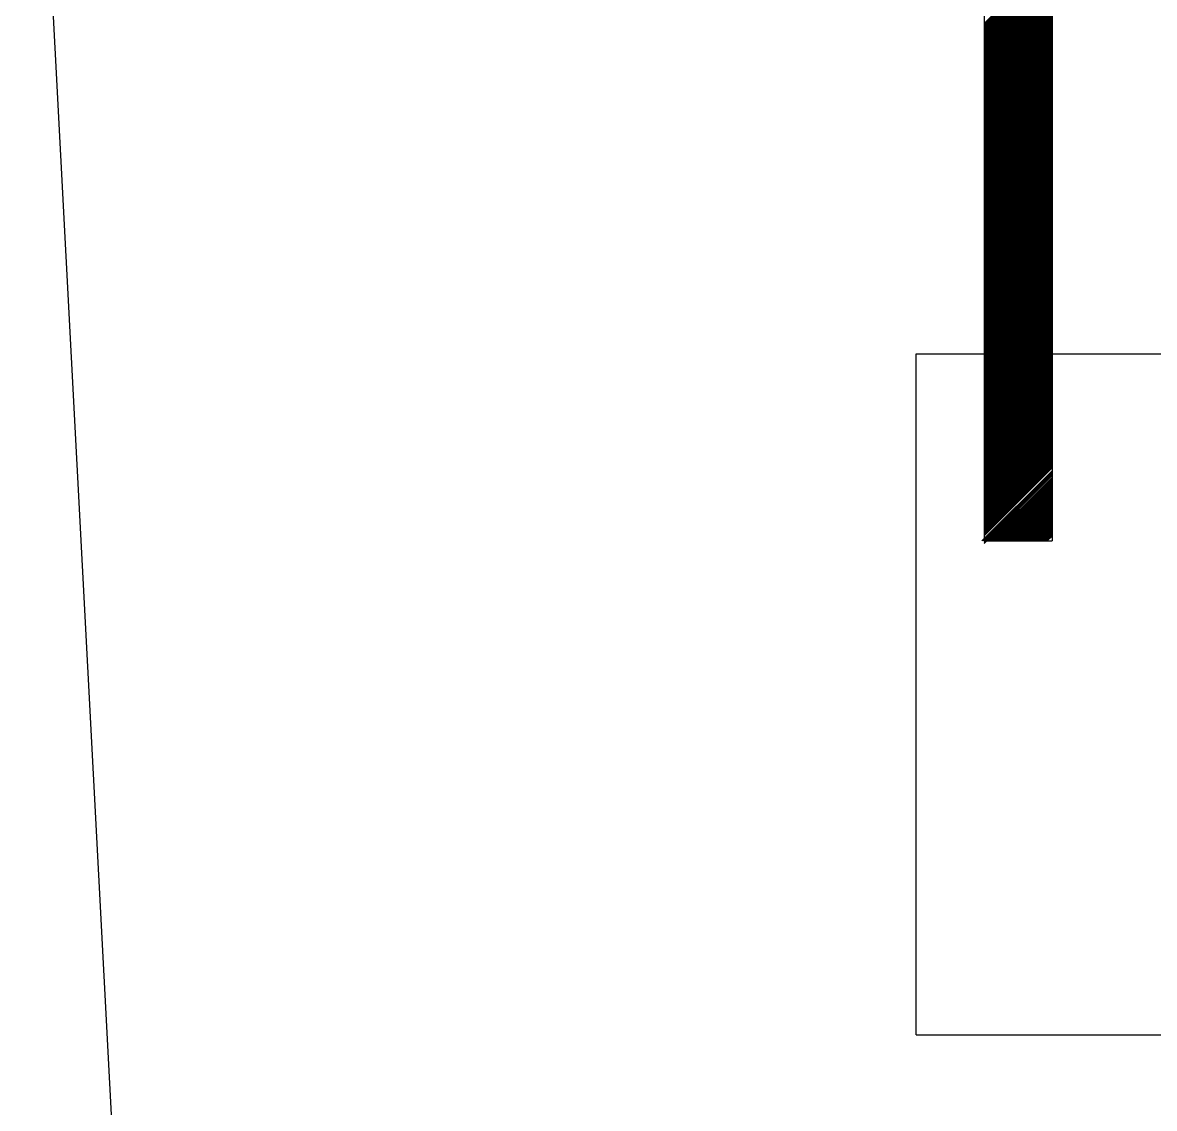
# Model space of a CAD drawing. Header units: millimetres. Extents: x 23536 to 47095, y 9984 to 20154.
# Drawn here: x 23634.8523 to 23634.9267, y 10081.7413 to 10081.8127 of the extents above; entities that cross this region are included whole.
import ezdxf

# ---------------------------------------------------------------- set-up
doc = ezdxf.new("R2010")
doc.units = ezdxf.units.MM
doc.header["$LTSCALE"] = 30
doc.header["$MEASUREMENT"] = 0
doc.layers.add('AMARELO', color=2, linetype='CONTINUOUS')
doc.layers.add('AZUL', color=8, linetype='CONTINUOUS')

msp = doc.modelspace()

# ---------------------------------------------------------------- linework, layer by layer
at = {"layer": 'AMARELO'}
for p, q in [((23634.919988, 10081.855623), (23634.919988, 10081.778607)), ((23634.852279, 10081.851143), (23634.888635, 10081.163706)), ((23634.915508, 10081.851143), (23634.915508, 10081.778607)), ((23634.915508, 10081.812648), (23634.919988, 10081.817129)), ((23634.915508, 10081.812585), (23634.919988, 10081.817065)), ((23634.915508, 10081.812522), (23634.919988, 10081.817002)), ((23634.915508, 10081.812458), (23634.919988, 10081.816938)), ((23634.915508, 10081.812395), (23634.919988, 10081.816875)), ((23634.915508, 10081.812332), (23634.919988, 10081.816812)), ((23634.915508, 10081.812268), (23634.919988, 10081.816748)), ((23634.915508, 10081.812205), (23634.919988, 10081.816685)), ((23634.915508, 10081.812142), (23634.919988, 10081.816622)), ((23634.915508, 10081.812078), (23634.919988, 10081.816558)), ((23634.915508, 10081.812015), (23634.919988, 10081.816495)), ((23634.915508, 10081.811951), (23634.919988, 10081.816432)), ((23634.915508, 10081.811888), (23634.919988, 10081.816368)), ((23634.915508, 10081.811825), (23634.919988, 10081.816305)), ((23634.915508, 10081.811761), (23634.919988, 10081.816242)), ((23634.915508, 10081.811698), (23634.919988, 10081.816178)), ((23634.915508, 10081.811635), (23634.919988, 10081.816115)), ((23634.915508, 10081.811571), (23634.919988, 10081.816051)), ((23634.915508, 10081.811508), (23634.919988, 10081.815988)), ((23634.915508, 10081.811445), (23634.919988, 10081.815925)), ((23634.915508, 10081.811381), (23634.919988, 10081.815861)), ((23634.915508, 10081.811318), (23634.919988, 10081.815798)), ((23634.915508, 10081.811255), (23634.919988, 10081.815735)), ((23634.915508, 10081.811191), (23634.919988, 10081.815671)), ((23634.915508, 10081.811128), (23634.919988, 10081.815608)), ((23634.915508, 10081.811064), (23634.919988, 10081.815545)), ((23634.915508, 10081.811001), (23634.919988, 10081.815481)), ((23634.915508, 10081.810938), (23634.919988, 10081.815418)), ((23634.915508, 10081.810874), (23634.919988, 10081.815354)), ((23634.915508, 10081.810811), (23634.919988, 10081.815291)), ((23634.915508, 10081.810748), (23634.919988, 10081.815228)), ((23634.915508, 10081.810684), (23634.919988, 10081.815164)), ((23634.915508, 10081.810621), (23634.919988, 10081.815101)), ((23634.915508, 10081.810558), (23634.919988, 10081.815038)), ((23634.915508, 10081.810494), (23634.919988, 10081.814974)), ((23634.915508, 10081.810431), (23634.919988, 10081.814911)), ((23634.915508, 10081.810367), (23634.919988, 10081.814848)), ((23634.915508, 10081.810304), (23634.919988, 10081.814784)), ((23634.915508, 10081.810241), (23634.919988, 10081.814721)), ((23634.915508, 10081.810177), (23634.919988, 10081.814658)), ((23634.915508, 10081.810114), (23634.919988, 10081.814594)), ((23634.915508, 10081.810051), (23634.919988, 10081.814531)), ((23634.915508, 10081.809987), (23634.919988, 10081.814467)), ((23634.915508, 10081.809924), (23634.919988, 10081.814404)), ((23634.915508, 10081.809861), (23634.919988, 10081.814341)), ((23634.915508, 10081.809797), (23634.919988, 10081.814277)), ((23634.915508, 10081.809734), (23634.919988, 10081.814214)), ((23634.915508, 10081.809671), (23634.919988, 10081.814151)), ((23634.915508, 10081.809607), (23634.919988, 10081.814087)), ((23634.915508, 10081.809544), (23634.919988, 10081.814024)), ((23634.915508, 10081.80948), (23634.919988, 10081.813961)), ((23634.915508, 10081.809417), (23634.919988, 10081.813897)), ((23634.915508, 10081.809354), (23634.919988, 10081.813834)), ((23634.915508, 10081.80929), (23634.919988, 10081.813771)), ((23634.915508, 10081.809227), (23634.919988, 10081.813707)), ((23634.915508, 10081.809164), (23634.919988, 10081.813644)), ((23634.915508, 10081.8091), (23634.919988, 10081.81358)), ((23634.915508, 10081.809037), (23634.919988, 10081.813517)), ((23634.915508, 10081.808974), (23634.919988, 10081.813454)), ((23634.915508, 10081.80891), (23634.919988, 10081.81339)), ((23634.915508, 10081.808847), (23634.919988, 10081.813327)), ((23634.915508, 10081.808784), (23634.919988, 10081.813264)), ((23634.915508, 10081.80872), (23634.919988, 10081.8132)), ((23634.915508, 10081.808657), (23634.919988, 10081.813137)), ((23634.915508, 10081.808593), (23634.919988, 10081.813074)), ((23634.915508, 10081.80853), (23634.919988, 10081.81301)), ((23634.915508, 10081.808467), (23634.919988, 10081.812947)), ((23634.915508, 10081.808403), (23634.919988, 10081.812884)), ((23634.915508, 10081.80834), (23634.919988, 10081.81282)), ((23634.915508, 10081.808277), (23634.919988, 10081.812757)), ((23634.915508, 10081.808213), (23634.919988, 10081.812693)), ((23634.915508, 10081.80815), (23634.919988, 10081.81263)), ((23634.915508, 10081.808087), (23634.919988, 10081.812567)), ((23634.915508, 10081.808023), (23634.919988, 10081.812503)), ((23634.915508, 10081.80796), (23634.919988, 10081.81244)), ((23634.915508, 10081.807897), (23634.919988, 10081.812377)), ((23634.915508, 10081.807833), (23634.919988, 10081.812313)), ((23634.915508, 10081.80777), (23634.919988, 10081.81225)), ((23634.915508, 10081.807706), (23634.919988, 10081.812187)), ((23634.915508, 10081.807643), (23634.919988, 10081.812123)), ((23634.915508, 10081.80758), (23634.919988, 10081.81206)), ((23634.915508, 10081.807516), (23634.919988, 10081.811996)), ((23634.915508, 10081.807453), (23634.919988, 10081.811933)), ((23634.915508, 10081.80739), (23634.919988, 10081.81187)), ((23634.915508, 10081.807326), (23634.919988, 10081.811806)), ((23634.915508, 10081.807263), (23634.919988, 10081.811743)), ((23634.915508, 10081.8072), (23634.919988, 10081.81168)), ((23634.915508, 10081.807136), (23634.919988, 10081.811616)), ((23634.915508, 10081.807073), (23634.919988, 10081.811553)), ((23634.915508, 10081.807009), (23634.919988, 10081.81149)), ((23634.915508, 10081.806946), (23634.919988, 10081.811426)), ((23634.915508, 10081.806883), (23634.919988, 10081.811363)), ((23634.915508, 10081.806819), (23634.919988, 10081.8113)), ((23634.915508, 10081.806756), (23634.919988, 10081.811236)), ((23634.915508, 10081.806693), (23634.919988, 10081.811173)), ((23634.915508, 10081.806629), (23634.919988, 10081.811109)), ((23634.915508, 10081.806566), (23634.919988, 10081.811046)), ((23634.915508, 10081.806503), (23634.919988, 10081.810983)), ((23634.915508, 10081.806439), (23634.919988, 10081.810919)), ((23634.915508, 10081.806376), (23634.919988, 10081.810856)), ((23634.915508, 10081.806313), (23634.919988, 10081.810793)), ((23634.915508, 10081.806249), (23634.919988, 10081.810729)), ((23634.915508, 10081.806186), (23634.919988, 10081.810666)), ((23634.915508, 10081.806122), (23634.919988, 10081.810603)), ((23634.915508, 10081.806059), (23634.919988, 10081.810539)), ((23634.915508, 10081.805996), (23634.919988, 10081.810476)), ((23634.915508, 10081.805932), (23634.919988, 10081.810413)), ((23634.915508, 10081.805869), (23634.919988, 10081.810349)), ((23634.915508, 10081.805806), (23634.919988, 10081.810286)), ((23634.915508, 10081.805742), (23634.919988, 10081.810222)), ((23634.915508, 10081.805679), (23634.919988, 10081.810159)), ((23634.915508, 10081.805616), (23634.919988, 10081.810096)), ((23634.915508, 10081.805552), (23634.919988, 10081.810032)), ((23634.915508, 10081.805489), (23634.919988, 10081.809969)), ((23634.915508, 10081.805426), (23634.919988, 10081.809906)), ((23634.915508, 10081.805362), (23634.919988, 10081.809842)), ((23634.915508, 10081.805299), (23634.919988, 10081.809779)), ((23634.915508, 10081.805235), (23634.919988, 10081.809716)), ((23634.915508, 10081.805172), (23634.919988, 10081.809652)), ((23634.915508, 10081.805109), (23634.919988, 10081.809589)), ((23634.915508, 10081.805045), (23634.919988, 10081.809526)), ((23634.915508, 10081.804982), (23634.919988, 10081.809462)), ((23634.915508, 10081.804919), (23634.919988, 10081.809399)), ((23634.915508, 10081.804855), (23634.919988, 10081.809335)), ((23634.915508, 10081.804792), (23634.919988, 10081.809272)), ((23634.915508, 10081.804729), (23634.919988, 10081.809209)), ((23634.915508, 10081.804665), (23634.919988, 10081.809145)), ((23634.915508, 10081.804602), (23634.919988, 10081.809082)), ((23634.915508, 10081.804539), (23634.919988, 10081.809019)), ((23634.915508, 10081.804475), (23634.919988, 10081.808955)), ((23634.915508, 10081.804412), (23634.919988, 10081.808892)), ((23634.915508, 10081.804348), (23634.919988, 10081.808829)), ((23634.915508, 10081.804285), (23634.919988, 10081.808765)), ((23634.915508, 10081.804222), (23634.919988, 10081.808702)), ((23634.915508, 10081.804158), (23634.919988, 10081.808638)), ((23634.915508, 10081.804095), (23634.919988, 10081.808575)), ((23634.915508, 10081.804032), (23634.919988, 10081.808512)), ((23634.915508, 10081.803968), (23634.919988, 10081.808448)), ((23634.915508, 10081.803905), (23634.919988, 10081.808385)), ((23634.915508, 10081.803842), (23634.919988, 10081.808322)), ((23634.915508, 10081.803778), (23634.919988, 10081.808258)), ((23634.915508, 10081.803715), (23634.919988, 10081.808195)), ((23634.915508, 10081.803651), (23634.919988, 10081.808132)), ((23634.915508, 10081.803588), (23634.919988, 10081.808068)), ((23634.915508, 10081.803525), (23634.919988, 10081.808005)), ((23634.915508, 10081.803461), (23634.919988, 10081.807942)), ((23634.915508, 10081.803398), (23634.919988, 10081.807878)), ((23634.915508, 10081.803335), (23634.919988, 10081.807815)), ((23634.915508, 10081.803271), (23634.919988, 10081.807751)), ((23634.915508, 10081.803208), (23634.919988, 10081.807688)), ((23634.915508, 10081.803145), (23634.919988, 10081.807625)), ((23634.915508, 10081.803081), (23634.919988, 10081.807561)), ((23634.915508, 10081.803018), (23634.919988, 10081.807498)), ((23634.915508, 10081.802955), (23634.919988, 10081.807435)), ((23634.915508, 10081.802891), (23634.919988, 10081.807371)), ((23634.915508, 10081.802828), (23634.919988, 10081.807308)), ((23634.915508, 10081.802764), (23634.919988, 10081.807245)), ((23634.915508, 10081.802701), (23634.919988, 10081.807181)), ((23634.915508, 10081.802638), (23634.919988, 10081.807118)), ((23634.915508, 10081.802574), (23634.919988, 10081.807055)), ((23634.915508, 10081.802511), (23634.919988, 10081.806991)), ((23634.915508, 10081.802448), (23634.919988, 10081.806928)), ((23634.915508, 10081.802384), (23634.919988, 10081.806864)), ((23634.915508, 10081.802321), (23634.919988, 10081.806801)), ((23634.915508, 10081.802258), (23634.919988, 10081.806738)), ((23634.915508, 10081.802194), (23634.919988, 10081.806674)), ((23634.915508, 10081.802131), (23634.919988, 10081.806611)), ((23634.915508, 10081.802068), (23634.919988, 10081.806548)), ((23634.915508, 10081.802004), (23634.919988, 10081.806484)), ((23634.915508, 10081.801941), (23634.919988, 10081.806421)), ((23634.915508, 10081.801877), (23634.919988, 10081.806358)), ((23634.915508, 10081.801814), (23634.919988, 10081.806294)), ((23634.915508, 10081.801751), (23634.919988, 10081.806231)), ((23634.915508, 10081.801687), (23634.919988, 10081.806168)), ((23634.915508, 10081.801624), (23634.919988, 10081.806104)), ((23634.915508, 10081.801561), (23634.919988, 10081.806041)), ((23634.915508, 10081.801497), (23634.919988, 10081.805977)), ((23634.915508, 10081.801434), (23634.919988, 10081.805914)), ((23634.915508, 10081.801371), (23634.919988, 10081.805851)), ((23634.915508, 10081.801307), (23634.919988, 10081.805787)), ((23634.915508, 10081.801244), (23634.919988, 10081.805724)), ((23634.915508, 10081.801181), (23634.919988, 10081.805661)), ((23634.915508, 10081.801117), (23634.919988, 10081.805597)), ((23634.915508, 10081.801054), (23634.919988, 10081.805534)), ((23634.915508, 10081.80099), (23634.919988, 10081.805471)), ((23634.915508, 10081.800927), (23634.919988, 10081.805407)), ((23634.915508, 10081.800864), (23634.919988, 10081.805344)), ((23634.915508, 10081.8008), (23634.919988, 10081.80528)), ((23634.915508, 10081.800737), (23634.919988, 10081.805217)), ((23634.915508, 10081.800674), (23634.919988, 10081.805154)), ((23634.915508, 10081.80061), (23634.919988, 10081.80509)), ((23634.915508, 10081.800547), (23634.919988, 10081.805027)), ((23634.915508, 10081.800484), (23634.919988, 10081.804964)), ((23634.915508, 10081.80042), (23634.919988, 10081.8049)), ((23634.915508, 10081.800357), (23634.919988, 10081.804837)), ((23634.915508, 10081.800293), (23634.919988, 10081.804774)), ((23634.915508, 10081.80023), (23634.919988, 10081.80471)), ((23634.915508, 10081.800167), (23634.919988, 10081.804647)), ((23634.915508, 10081.800103), (23634.919988, 10081.804584)), ((23634.915508, 10081.80004), (23634.919988, 10081.80452)), ((23634.915508, 10081.799977), (23634.919988, 10081.804457)), ((23634.915508, 10081.799913), (23634.919988, 10081.804393)), ((23634.915508, 10081.79985), (23634.919988, 10081.80433)), ((23634.915508, 10081.799787), (23634.919988, 10081.804267)), ((23634.915508, 10081.799723), (23634.919988, 10081.804203)), ((23634.915508, 10081.79966), (23634.919988, 10081.80414)), ((23634.915508, 10081.799597), (23634.919988, 10081.804077)), ((23634.915508, 10081.799533), (23634.919988, 10081.804013)), ((23634.915508, 10081.79947), (23634.919988, 10081.80395)), ((23634.915508, 10081.799406), (23634.919988, 10081.803887)), ((23634.915508, 10081.799343), (23634.919988, 10081.803823)), ((23634.915508, 10081.79928), (23634.919988, 10081.80376)), ((23634.915508, 10081.799216), (23634.919988, 10081.803697)), ((23634.915508, 10081.799153), (23634.919988, 10081.803633)), ((23634.915508, 10081.79909), (23634.919988, 10081.80357)), ((23634.915508, 10081.799026), (23634.919988, 10081.803506)), ((23634.915508, 10081.798963), (23634.919988, 10081.803443)), ((23634.915508, 10081.7989), (23634.919988, 10081.80338)), ((23634.915508, 10081.798836), (23634.919988, 10081.803316)), ((23634.915508, 10081.798773), (23634.919988, 10081.803253)), ((23634.915508, 10081.79871), (23634.919988, 10081.80319)), ((23634.915508, 10081.798646), (23634.919988, 10081.803126)), ((23634.915508, 10081.798583), (23634.919988, 10081.803063)), ((23634.915508, 10081.798519), (23634.919988, 10081.803)), ((23634.915508, 10081.798456), (23634.919988, 10081.802936)), ((23634.915508, 10081.798393), (23634.919988, 10081.802873)), ((23634.915508, 10081.798329), (23634.919988, 10081.80281)), ((23634.915508, 10081.798266), (23634.919988, 10081.802746)), ((23634.915508, 10081.798203), (23634.919988, 10081.802683)), ((23634.915508, 10081.798139), (23634.919988, 10081.802619)), ((23634.915508, 10081.798076), (23634.919988, 10081.802556)), ((23634.915508, 10081.798013), (23634.919988, 10081.802493)), ((23634.915508, 10081.797949), (23634.919988, 10081.802429)), ((23634.915508, 10081.797886), (23634.919988, 10081.802366)), ((23634.915508, 10081.797823), (23634.919988, 10081.802303)), ((23634.915508, 10081.797759), (23634.919988, 10081.802239)), ((23634.915508, 10081.797696), (23634.919988, 10081.802176)), ((23634.915508, 10081.797632), (23634.919988, 10081.802113)), ((23634.915508, 10081.797569), (23634.919988, 10081.802049)), ((23634.915508, 10081.797506), (23634.919988, 10081.801986)), ((23634.915508, 10081.797442), (23634.919988, 10081.801922)), ((23634.915508, 10081.797379), (23634.919988, 10081.801859)), ((23634.915508, 10081.797316), (23634.919988, 10081.801796)), ((23634.915508, 10081.797252), (23634.919988, 10081.801732)), ((23634.915508, 10081.797189), (23634.919988, 10081.801669)), ((23634.915508, 10081.797126), (23634.919988, 10081.801606)), ((23634.915508, 10081.797062), (23634.919988, 10081.801542)), ((23634.915508, 10081.796999), (23634.919988, 10081.801479)), ((23634.915508, 10081.796935), (23634.919988, 10081.801416)), ((23634.915508, 10081.796872), (23634.919988, 10081.801352)), ((23634.915508, 10081.796809), (23634.919988, 10081.801289)), ((23634.915508, 10081.796745), (23634.919988, 10081.801226)), ((23634.915508, 10081.796682), (23634.919988, 10081.801162)), ((23634.915508, 10081.796619), (23634.919988, 10081.801099)), ((23634.915508, 10081.796555), (23634.919988, 10081.801035)), ((23634.915508, 10081.796492), (23634.919988, 10081.800972)), ((23634.915508, 10081.796429), (23634.919988, 10081.800909)), ((23634.915508, 10081.796365), (23634.919988, 10081.800845)), ((23634.915508, 10081.796302), (23634.919988, 10081.800782)), ((23634.915508, 10081.796239), (23634.919988, 10081.800719)), ((23634.915508, 10081.796175), (23634.919988, 10081.800655)), ((23634.915508, 10081.796112), (23634.919988, 10081.800592)), ((23634.915508, 10081.796048), (23634.919988, 10081.800529)), ((23634.915508, 10081.795985), (23634.919988, 10081.800465)), ((23634.915508, 10081.795922), (23634.919988, 10081.800402)), ((23634.915508, 10081.795858), (23634.919988, 10081.800339)), ((23634.915508, 10081.795795), (23634.919988, 10081.800275)), ((23634.915508, 10081.795732), (23634.919988, 10081.800212)), ((23634.915508, 10081.795668), (23634.919988, 10081.800148)), ((23634.915508, 10081.795605), (23634.919988, 10081.800085)), ((23634.915508, 10081.795542), (23634.919988, 10081.800022)), ((23634.915508, 10081.795478), (23634.919988, 10081.799958)), ((23634.915508, 10081.795415), (23634.919988, 10081.799895)), ((23634.915508, 10081.795352), (23634.919988, 10081.799832)), ((23634.915508, 10081.795288), (23634.919988, 10081.799768)), ((23634.915508, 10081.795225), (23634.919988, 10081.799705)), ((23634.915508, 10081.795161), (23634.919988, 10081.799642)), ((23634.915508, 10081.795098), (23634.919988, 10081.799578)), ((23634.915508, 10081.795035), (23634.919988, 10081.799515)), ((23634.915508, 10081.794971), (23634.919988, 10081.799451)), ((23634.915508, 10081.794908), (23634.919988, 10081.799388)), ((23634.915508, 10081.794845), (23634.919988, 10081.799325)), ((23634.915508, 10081.794781), (23634.919988, 10081.799261)), ((23634.915508, 10081.794718), (23634.919988, 10081.799198)), ((23634.915508, 10081.794655), (23634.919988, 10081.799135)), ((23634.915508, 10081.794591), (23634.919988, 10081.799071)), ((23634.915508, 10081.794528), (23634.919988, 10081.799008)), ((23634.915508, 10081.794465), (23634.919988, 10081.798945)), ((23634.915508, 10081.794401), (23634.919988, 10081.798881)), ((23634.915508, 10081.794338), (23634.919988, 10081.798818)), ((23634.915508, 10081.794274), (23634.919988, 10081.798755)), ((23634.915508, 10081.794211), (23634.919988, 10081.798691)), ((23634.915508, 10081.794148), (23634.919988, 10081.798628)), ((23634.915508, 10081.794084), (23634.919988, 10081.798564)), ((23634.915508, 10081.794021), (23634.919988, 10081.798501)), ((23634.915508, 10081.793958), (23634.919988, 10081.798438)), ((23634.915508, 10081.793894), (23634.919988, 10081.798374)), ((23634.915508, 10081.793831), (23634.919988, 10081.798311)), ((23634.915508, 10081.793768), (23634.919988, 10081.798248)), ((23634.915508, 10081.793704), (23634.919988, 10081.798184)), ((23634.915508, 10081.793641), (23634.919988, 10081.798121)), ((23634.915508, 10081.793577), (23634.919988, 10081.798058)), ((23634.915508, 10081.793514), (23634.919988, 10081.797994)), ((23634.915508, 10081.793451), (23634.919988, 10081.797931)), ((23634.915508, 10081.793387), (23634.919988, 10081.797868)), ((23634.915508, 10081.793324), (23634.919988, 10081.797804)), ((23634.915508, 10081.793261), (23634.919988, 10081.797741)), ((23634.915508, 10081.793197), (23634.919988, 10081.797677)), ((23634.915508, 10081.793134), (23634.919988, 10081.797614)), ((23634.915508, 10081.793071), (23634.919988, 10081.797551)), ((23634.915508, 10081.793007), (23634.919988, 10081.797487)), ((23634.915508, 10081.792944), (23634.919988, 10081.797424)), ((23634.915508, 10081.792881), (23634.919988, 10081.797361)), ((23634.915508, 10081.792817), (23634.919988, 10081.797297)), ((23634.915508, 10081.792754), (23634.919988, 10081.797234)), ((23634.915508, 10081.79269), (23634.919988, 10081.797171)), ((23634.915508, 10081.792627), (23634.919988, 10081.797107)), ((23634.915508, 10081.792564), (23634.919988, 10081.797044)), ((23634.915508, 10081.7925), (23634.919988, 10081.796981)), ((23634.915508, 10081.792437), (23634.919988, 10081.796917)), ((23634.915508, 10081.792374), (23634.919988, 10081.796854)), ((23634.915508, 10081.79231), (23634.919988, 10081.79679)), ((23634.915508, 10081.792247), (23634.919988, 10081.796727)), ((23634.915508, 10081.792184), (23634.919988, 10081.796664)), ((23634.915508, 10081.79212), (23634.919988, 10081.7966)), ((23634.915508, 10081.792057), (23634.919988, 10081.796537)), ((23634.915508, 10081.791994), (23634.919988, 10081.796474)), ((23634.915508, 10081.79193), (23634.919988, 10081.79641)), ((23634.915508, 10081.791867), (23634.919988, 10081.796347)), ((23634.915508, 10081.791803), (23634.919988, 10081.796284)), ((23634.915508, 10081.79174), (23634.919988, 10081.79622)), ((23634.915508, 10081.791677), (23634.919988, 10081.796157)), ((23634.915508, 10081.791613), (23634.919988, 10081.796093)), ((23634.915508, 10081.79155), (23634.919988, 10081.79603)), ((23634.915508, 10081.791487), (23634.919988, 10081.795967)), ((23634.915508, 10081.791423), (23634.919988, 10081.795903)), ((23634.915508, 10081.79136), (23634.919988, 10081.79584)), ((23634.915508, 10081.791297), (23634.919988, 10081.795777)), ((23634.915508, 10081.791233), (23634.919988, 10081.795713)), ((23634.915508, 10081.79117), (23634.919988, 10081.79565)), ((23634.915508, 10081.791106), (23634.919988, 10081.795587)), ((23634.915508, 10081.791043), (23634.919988, 10081.795523)), ((23634.915508, 10081.79098), (23634.919988, 10081.79546)), ((23634.915508, 10081.790916), (23634.919988, 10081.795397)), ((23634.915508, 10081.790853), (23634.919988, 10081.795333)), ((23634.915508, 10081.79079), (23634.919988, 10081.79527)), ((23634.915508, 10081.790726), (23634.919988, 10081.795206)), ((23634.915508, 10081.790663), (23634.919988, 10081.795143)), ((23634.915508, 10081.7906), (23634.919988, 10081.79508)), ((23634.915508, 10081.790536), (23634.919988, 10081.795016)), ((23634.915508, 10081.790473), (23634.919988, 10081.794953)), ((23634.915508, 10081.79041), (23634.919988, 10081.79489)), ((23634.915508, 10081.790346), (23634.919988, 10081.794826)), ((23634.915508, 10081.790283), (23634.919988, 10081.794763)), ((23634.915508, 10081.790219), (23634.919988, 10081.7947)), ((23634.915508, 10081.790156), (23634.919988, 10081.794636)), ((23634.915508, 10081.790093), (23634.919988, 10081.794573)), ((23634.915508, 10081.790029), (23634.919988, 10081.79451)), ((23634.915508, 10081.789966), (23634.919988, 10081.794446)), ((23634.915508, 10081.789903), (23634.919988, 10081.794383)), ((23634.915508, 10081.789839), (23634.919988, 10081.794319)), ((23634.915508, 10081.789776), (23634.919988, 10081.794256)), ((23634.915508, 10081.789713), (23634.919988, 10081.794193)), ((23634.915508, 10081.789649), (23634.919988, 10081.794129)), ((23634.915508, 10081.789586), (23634.919988, 10081.794066)), ((23634.915508, 10081.789523), (23634.919988, 10081.794003)), ((23634.915508, 10081.789459), (23634.919988, 10081.793939)), ((23634.915508, 10081.789396), (23634.919988, 10081.793876)), ((23634.915508, 10081.789332), (23634.919988, 10081.793813)), ((23634.915508, 10081.789269), (23634.919988, 10081.793749)), ((23634.915508, 10081.789206), (23634.919988, 10081.793686)), ((23634.915508, 10081.789142), (23634.919988, 10081.793623)), ((23634.915508, 10081.789079), (23634.919988, 10081.793559)), ((23634.915508, 10081.789016), (23634.919988, 10081.793496)), ((23634.915508, 10081.788952), (23634.919988, 10081.793432)), ((23634.915508, 10081.788889), (23634.919988, 10081.793369)), ((23634.915508, 10081.788826), (23634.919988, 10081.793306)), ((23634.915508, 10081.788762), (23634.919988, 10081.793242)), ((23634.915508, 10081.788699), (23634.919988, 10081.793179)), ((23634.915508, 10081.788636), (23634.919988, 10081.793116)), ((23634.915508, 10081.788572), (23634.919988, 10081.793052)), ((23634.915508, 10081.788509), (23634.919988, 10081.792989)), ((23634.915508, 10081.788445), (23634.919988, 10081.792926)), ((23634.915508, 10081.788382), (23634.919988, 10081.792862)), ((23634.915508, 10081.788319), (23634.919988, 10081.792799)), ((23634.915508, 10081.788255), (23634.919988, 10081.792735)), ((23634.915508, 10081.788192), (23634.919988, 10081.792672)), ((23634.915508, 10081.788129), (23634.919988, 10081.792609)), ((23634.915508, 10081.788065), (23634.919988, 10081.792545)), ((23634.915508, 10081.788002), (23634.919988, 10081.792482)), ((23634.915508, 10081.787939), (23634.919988, 10081.792419)), ((23634.915508, 10081.787875), (23634.919988, 10081.792355)), ((23634.915508, 10081.787812), (23634.919988, 10081.792292)), ((23634.915508, 10081.787748), (23634.919988, 10081.792229)), ((23634.915508, 10081.787685), (23634.919988, 10081.792165)), ((23634.915508, 10081.787622), (23634.919988, 10081.792102)), ((23634.915508, 10081.787558), (23634.919988, 10081.792039)), ((23634.915508, 10081.787495), (23634.919988, 10081.791975)), ((23634.915508, 10081.787432), (23634.919988, 10081.791912)), ((23634.915508, 10081.787368), (23634.919988, 10081.791848)), ((23634.915508, 10081.787305), (23634.919988, 10081.791785)), ((23634.915508, 10081.787242), (23634.919988, 10081.791722)), ((23634.915508, 10081.787178), (23634.919988, 10081.791658)), ((23634.915508, 10081.787115), (23634.919988, 10081.791595)), ((23634.915508, 10081.787052), (23634.919988, 10081.791532)), ((23634.915508, 10081.786988), (23634.919988, 10081.791468)), ((23634.915508, 10081.786925), (23634.919988, 10081.791405)), ((23634.915508, 10081.786861), (23634.919988, 10081.791342)), ((23634.915508, 10081.786798), (23634.919988, 10081.791278)), ((23634.915508, 10081.786735), (23634.919988, 10081.791215)), ((23634.915508, 10081.786671), (23634.919988, 10081.791152)), ((23634.911036, 10081.746122), (23634.911036, 10081.790924)), ((23634.911036, 10081.790924), (23634.915508, 10081.790924)), ((23634.915508, 10081.786608), (23634.919988, 10081.791088)), ((23634.915508, 10081.786545), (23634.919988, 10081.791025)), ((23634.915508, 10081.786481), (23634.919988, 10081.790961)), ((23634.915508, 10081.786418), (23634.919988, 10081.790898)), ((23634.915508, 10081.786355), (23634.919988, 10081.790835)), ((23634.915508, 10081.786291), (23634.919988, 10081.790771)), ((23634.915508, 10081.786228), (23634.919988, 10081.790708)), ((23634.915508, 10081.786165), (23634.919988, 10081.790645)), ((23634.915508, 10081.786101), (23634.919988, 10081.790581)), ((23634.915508, 10081.786038), (23634.919988, 10081.790518)), ((23634.915508, 10081.785974), (23634.919988, 10081.790455)), ((23634.915508, 10081.785911), (23634.919988, 10081.790391)), ((23634.915508, 10081.785848), (23634.919988, 10081.790328)), ((23634.915508, 10081.785784), (23634.919988, 10081.790265)), ((23634.915508, 10081.785721), (23634.919988, 10081.790201)), ((23634.915508, 10081.785658), (23634.919988, 10081.790138)), ((23634.915508, 10081.785594), (23634.919988, 10081.790074)), ((23634.915508, 10081.785531), (23634.919988, 10081.790011)), ((23634.915508, 10081.785468), (23634.919988, 10081.789948)), ((23634.915508, 10081.785404), (23634.919988, 10081.789884)), ((23634.915508, 10081.785341), (23634.919988, 10081.789821)), ((23634.915508, 10081.785278), (23634.919988, 10081.789758)), ((23634.915508, 10081.785214), (23634.919988, 10081.789694)), ((23634.915508, 10081.785151), (23634.919988, 10081.789631)), ((23634.915508, 10081.785087), (23634.919988, 10081.789568)), ((23634.915508, 10081.785024), (23634.919988, 10081.789504)), ((23634.915508, 10081.784961), (23634.919988, 10081.789441)), ((23634.915508, 10081.784897), (23634.919988, 10081.789377)), ((23634.915508, 10081.784834), (23634.919988, 10081.789314)), ((23634.915508, 10081.784771), (23634.919988, 10081.789251)), ((23634.915508, 10081.784707), (23634.919988, 10081.789187)), ((23634.915508, 10081.784644), (23634.919988, 10081.789124)), ((23634.915508, 10081.784581), (23634.919988, 10081.789061)), ((23634.915508, 10081.784517), (23634.919988, 10081.788997)), ((23634.915508, 10081.784454), (23634.919988, 10081.788934)), ((23634.915508, 10081.78439), (23634.919988, 10081.788871)), ((23634.915508, 10081.784327), (23634.919988, 10081.788807)), ((23634.915508, 10081.784264), (23634.919988, 10081.788744)), ((23634.915508, 10081.7842), (23634.919988, 10081.788681)), ((23634.915508, 10081.784137), (23634.919988, 10081.788617)), ((23634.915508, 10081.784074), (23634.919988, 10081.788554)), ((23634.915508, 10081.78401), (23634.919988, 10081.78849)), ((23634.915508, 10081.783947), (23634.919988, 10081.788427)), ((23634.915508, 10081.783884), (23634.919988, 10081.788364)), ((23634.915508, 10081.78382), (23634.919988, 10081.7883)), ((23634.915508, 10081.783757), (23634.919988, 10081.788237)), ((23634.915508, 10081.783694), (23634.919988, 10081.788174)), ((23634.915508, 10081.78363), (23634.919988, 10081.78811)), ((23634.915508, 10081.783567), (23634.919988, 10081.788047)), ((23634.915508, 10081.783503), (23634.919988, 10081.787984)), ((23634.915508, 10081.78344), (23634.919988, 10081.78792)), ((23634.915508, 10081.783377), (23634.919988, 10081.787857)), ((23634.915508, 10081.783313), (23634.919988, 10081.787794)), ((23634.915508, 10081.78325), (23634.919988, 10081.78773)), ((23634.915508, 10081.783187), (23634.919988, 10081.787667)), ((23634.915508, 10081.783123), (23634.919988, 10081.787603)), ((23634.915508, 10081.78306), (23634.919988, 10081.78754)), ((23634.915508, 10081.782997), (23634.919988, 10081.787477)), ((23634.915508, 10081.782933), (23634.919988, 10081.787413)), ((23634.915508, 10081.78287), (23634.919988, 10081.78735)), ((23634.915508, 10081.782807), (23634.919988, 10081.787287)), ((23634.915508, 10081.782743), (23634.919988, 10081.787223)), ((23634.915508, 10081.78268), (23634.919988, 10081.78716)), ((23634.915508, 10081.782616), (23634.919988, 10081.787097)), ((23634.915508, 10081.782553), (23634.919988, 10081.787033)), ((23634.915508, 10081.78249), (23634.919988, 10081.78697)), ((23634.915508, 10081.782426), (23634.919988, 10081.786907)), ((23634.915508, 10081.782363), (23634.919988, 10081.786843)), ((23634.915508, 10081.7823), (23634.919988, 10081.78678)), ((23634.915508, 10081.782236), (23634.919988, 10081.786716)), ((23634.915508, 10081.782173), (23634.919988, 10081.786653)), ((23634.915508, 10081.78211), (23634.919988, 10081.78659)), ((23634.915508, 10081.782046), (23634.919988, 10081.786526)), ((23634.915508, 10081.781983), (23634.919988, 10081.786463)), ((23634.915508, 10081.78192), (23634.919988, 10081.7864)), ((23634.915508, 10081.781856), (23634.919988, 10081.786336)), ((23634.915508, 10081.781793), (23634.919988, 10081.786273)), ((23634.915508, 10081.781729), (23634.919988, 10081.78621)), ((23634.915508, 10081.781666), (23634.919988, 10081.786146)), ((23634.915508, 10081.781603), (23634.919988, 10081.786083)), ((23634.915508, 10081.781539), (23634.919988, 10081.786019)), ((23634.915508, 10081.781476), (23634.919988, 10081.785956)), ((23634.915508, 10081.781413), (23634.919988, 10081.785893)), ((23634.915508, 10081.781349), (23634.919988, 10081.785829)), ((23634.915508, 10081.781286), (23634.919988, 10081.785766)), ((23634.915508, 10081.781223), (23634.919988, 10081.785703)), ((23634.915508, 10081.781159), (23634.919988, 10081.785639)), ((23634.915508, 10081.781096), (23634.919988, 10081.785576)), ((23634.915508, 10081.781032), (23634.919988, 10081.785513)), ((23634.915508, 10081.780969), (23634.919988, 10081.785449)), ((23634.915508, 10081.780906), (23634.919988, 10081.785386)), ((23634.915508, 10081.780842), (23634.919988, 10081.785323)), ((23634.915508, 10081.780779), (23634.919988, 10081.785259)), ((23634.915508, 10081.780716), (23634.919988, 10081.785196)), ((23634.915508, 10081.780652), (23634.919988, 10081.785132)), ((23634.915508, 10081.780589), (23634.919988, 10081.785069)), ((23634.915508, 10081.780526), (23634.919988, 10081.785006)), ((23634.915508, 10081.780462), (23634.919988, 10081.784942)), ((23634.915508, 10081.780399), (23634.919988, 10081.784879)), ((23634.915508, 10081.780336), (23634.919988, 10081.784816)), ((23634.915508, 10081.780272), (23634.919988, 10081.784752)), ((23634.915508, 10081.780209), (23634.919988, 10081.784689)), ((23634.915508, 10081.780145), (23634.919988, 10081.784626)), ((23634.915508, 10081.780082), (23634.919988, 10081.784562)), ((23634.915508, 10081.780019), (23634.919988, 10081.784499)), ((23634.915508, 10081.779955), (23634.919988, 10081.784436)), ((23634.915508, 10081.779892), (23634.919988, 10081.784372)), ((23634.915508, 10081.779829), (23634.919988, 10081.784309)), ((23634.915508, 10081.779765), (23634.919988, 10081.784245)), ((23634.915508, 10081.779702), (23634.919988, 10081.784182)), ((23634.915508, 10081.779639), (23634.919988, 10081.784119)), ((23634.915508, 10081.779575), (23634.919988, 10081.784055)), ((23634.915508, 10081.779512), (23634.919988, 10081.783992)), ((23634.915508, 10081.779449), (23634.919988, 10081.783929)), ((23634.915508, 10081.779385), (23634.919988, 10081.783865)), ((23634.915508, 10081.779322), (23634.919988, 10081.783802)), ((23634.915508, 10081.779258), (23634.919988, 10081.783739)), ((23634.915364, 10081.778607), (23634.919988, 10081.783232)), ((23634.915427, 10081.778607), (23634.919988, 10081.783168)), ((23634.915491, 10081.778607), (23634.919988, 10081.783105)), ((23634.915508, 10081.779195), (23634.919988, 10081.783675)), ((23634.915508, 10081.779132), (23634.919988, 10081.783612)), ((23634.915508, 10081.779068), (23634.919988, 10081.783549)), ((23634.915508, 10081.779005), (23634.919988, 10081.783485)), ((23634.915508, 10081.778942), (23634.919988, 10081.783422)), ((23634.915508, 10081.778562), (23634.919988, 10081.783042)), ((23634.915508, 10081.778498), (23634.919988, 10081.782978)), ((23634.915508, 10081.778435), (23634.919988, 10081.782915)), ((23634.915807, 10081.778607), (23634.919988, 10081.782788)), ((23634.915871, 10081.778607), (23634.919988, 10081.782725)), ((23634.915934, 10081.778607), (23634.919988, 10081.782661)), ((23634.915998, 10081.778607), (23634.919988, 10081.782598)), ((23634.916061, 10081.778607), (23634.919988, 10081.782535)), ((23634.916124, 10081.778607), (23634.919988, 10081.782471)), ((23634.916188, 10081.778607), (23634.919988, 10081.782408)), ((23634.916251, 10081.778607), (23634.919988, 10081.782345)), ((23634.916314, 10081.778607), (23634.919988, 10081.782281)), ((23634.916378, 10081.778607), (23634.919988, 10081.782218)), ((23634.916441, 10081.778607), (23634.919988, 10081.782155)), ((23634.916504, 10081.778607), (23634.919988, 10081.782091)), ((23634.916568, 10081.778607), (23634.919988, 10081.782028)), ((23634.916631, 10081.778607), (23634.919988, 10081.781965)), ((23634.916694, 10081.778607), (23634.919988, 10081.781901)), ((23634.916758, 10081.778607), (23634.919988, 10081.781838)), ((23634.916821, 10081.778607), (23634.919988, 10081.781774)), ((23634.916885, 10081.778607), (23634.919988, 10081.781711)), ((23634.916948, 10081.778607), (23634.919988, 10081.781648)), ((23634.917011, 10081.778607), (23634.919988, 10081.781584)), ((23634.917075, 10081.778607), (23634.919988, 10081.781521)), ((23634.917138, 10081.778607), (23634.919988, 10081.781458)), ((23634.917201, 10081.778607), (23634.919988, 10081.781394)), ((23634.917265, 10081.778607), (23634.919988, 10081.781331)), ((23634.917328, 10081.778607), (23634.919988, 10081.781268)), ((23634.917391, 10081.778607), (23634.919988, 10081.781204)), ((23634.917455, 10081.778607), (23634.919988, 10081.781141)), ((23634.917518, 10081.778607), (23634.919988, 10081.781078)), ((23634.917581, 10081.778607), (23634.919988, 10081.781014)), ((23634.917645, 10081.778607), (23634.919988, 10081.780951)), ((23634.917708, 10081.778607), (23634.919988, 10081.780887)), ((23634.917772, 10081.778607), (23634.919988, 10081.780824)), ((23634.917835, 10081.778607), (23634.919988, 10081.780761)), ((23634.917898, 10081.778607), (23634.919988, 10081.780697)), ((23634.917962, 10081.778607), (23634.919988, 10081.780634)), ((23634.918025, 10081.778607), (23634.919988, 10081.780571)), ((23634.918088, 10081.778607), (23634.919988, 10081.780507)), ((23634.918152, 10081.778607), (23634.919988, 10081.780444)), ((23634.918215, 10081.778607), (23634.919988, 10081.780381)), ((23634.918278, 10081.778607), (23634.919988, 10081.780317)), ((23634.918342, 10081.778607), (23634.919988, 10081.780254)), ((23634.918405, 10081.778607), (23634.919988, 10081.78019)), ((23634.918469, 10081.778607), (23634.919988, 10081.780127)), ((23634.918532, 10081.778607), (23634.919988, 10081.780064)), ((23634.918595, 10081.778607), (23634.919988, 10081.78)), ((23634.918659, 10081.778607), (23634.919988, 10081.779937)), ((23634.918722, 10081.778607), (23634.919988, 10081.779874)), ((23634.918785, 10081.778607), (23634.919988, 10081.77981)), ((23634.918849, 10081.778607), (23634.919988, 10081.779747)), ((23634.918912, 10081.778607), (23634.919988, 10081.779684)), ((23634.918975, 10081.778607), (23634.919988, 10081.77962)), ((23634.919039, 10081.778607), (23634.919988, 10081.779557)), ((23634.919102, 10081.778607), (23634.919988, 10081.779494)), ((23634.919165, 10081.778607), (23634.919988, 10081.77943)), ((23634.919229, 10081.778607), (23634.919988, 10081.779367)), ((23634.919292, 10081.778607), (23634.919988, 10081.779303)), ((23634.919356, 10081.778607), (23634.919988, 10081.77924)), ((23634.915508, 10081.778607), (23634.919988, 10081.778607)), ((23634.919419, 10081.778607), (23634.919988, 10081.779177)), ((23634.919482, 10081.778607), (23634.919988, 10081.779113)), ((23634.919546, 10081.778607), (23634.919988, 10081.77905)), ((23634.919609, 10081.778607), (23634.919988, 10081.778987)), ((23634.919672, 10081.778607), (23634.919988, 10081.778923))]:
    msp.add_line(p, q, dxfattribs=at)
at = {"layer": 'AZUL'}
for p, q in [((23634.919988, 10081.790924), (23635.605455, 10081.790924)), ((23634.911036, 10081.746122), (23635.605455, 10081.746122))]:
    msp.add_line(p, q, dxfattribs=at)

doc.saveas('drawing.dxf')
